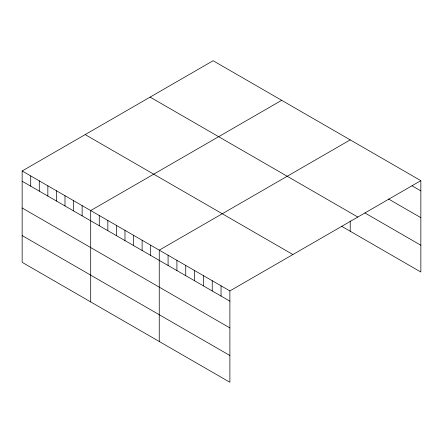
<?xml version="1.0" encoding="UTF-8"?>
<svg xmlns="http://www.w3.org/2000/svg" width="443" height="443" viewBox="0 0 443 443"><rect width="100%" height="100%" fill="white"/><g stroke="black" fill="none" stroke-linecap="round" stroke-linejoin="round"><path stroke-width="0.66" d="M420.85 180.661L229.884 290.918L229.884 382.27L22.15 262.339L22.15 170.981L213.116 60.73L420.85 180.661L420.85 272.019L341.653 226.29M281.67 100.306L90.699 210.563L90.699 301.916M350.219 139.883L159.253 250.14L159.253 341.492M412.023 185.805L420.85 190.905M388.478 198.985L420.85 217.674M364.938 212.967L420.85 245.25M150.099 97.111L357.828 217.048M85.172 134.6L292.901 254.531M22.15 170.981L229.884 290.918M22.15 181.226L229.884 301.157M22.15 207.994L229.884 327.925M22.15 235.571L229.884 355.502M350.219 220.946L350.219 231.24M221.051 285.818L221.051 296.062M212.225 280.724L212.225 290.962M203.398 275.624L203.398 285.868M194.566 270.529L194.566 280.768M185.739 265.429L185.739 275.673M176.912 260.334L176.912 270.579M168.08 255.234L168.08 265.479M150.686 245.189L150.686 255.434M142.114 240.244L142.114 250.489M133.548 235.299L133.548 245.538M124.976 230.349L124.976 240.593M116.409 225.404L116.409 235.648M107.837 220.453L107.837 230.698M99.271 215.508L99.271 225.753M82.132 205.613L82.132 215.857M73.566 200.668L73.566 210.912M64.994 195.717L64.994 205.962M56.427 190.772L56.427 201.017M47.855 185.827L47.855 196.066M39.289 180.877L39.289 191.121M30.717 175.932L30.717 186.176"/></g></svg>
